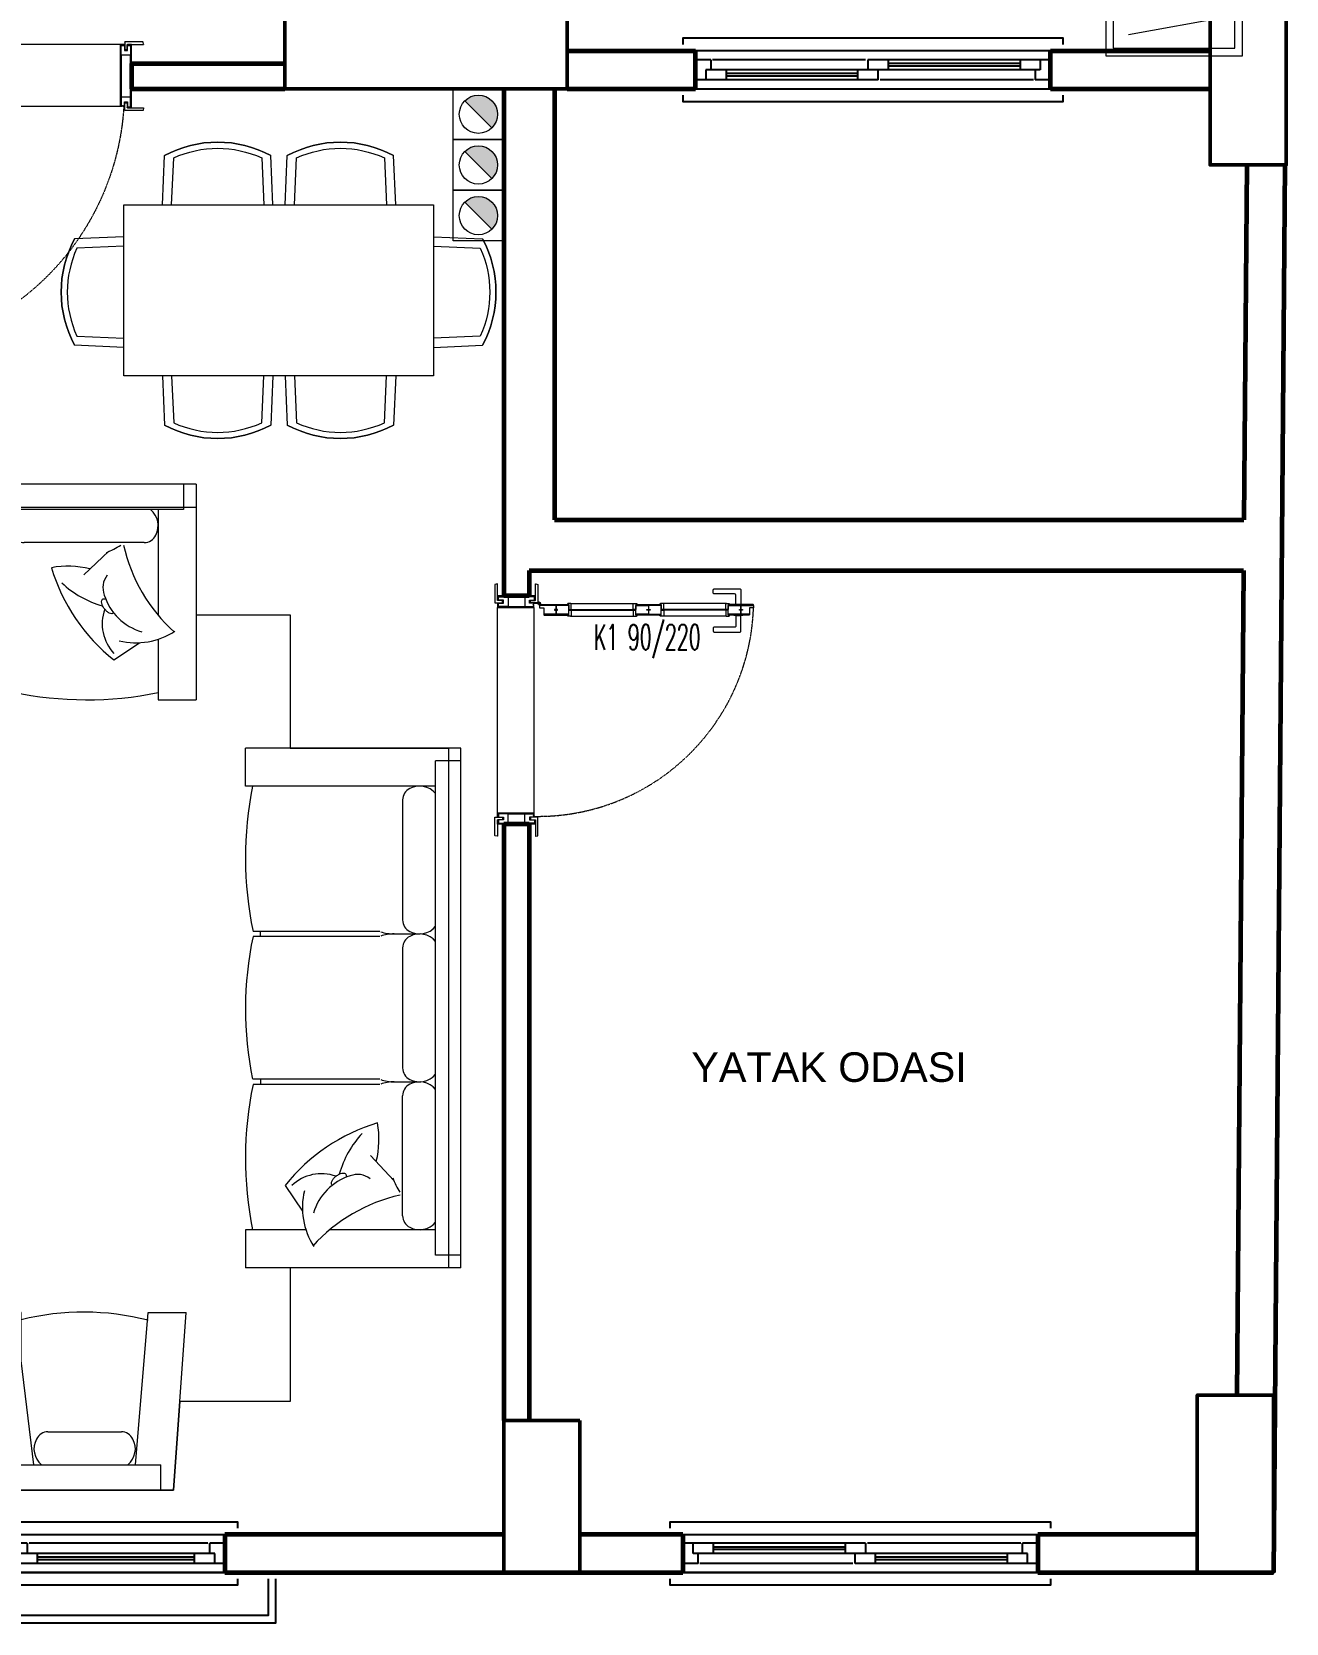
# Model space of a CAD drawing. Header units: millimetres. Extents: x 34 to 2015, y 36 to 1068.
# Drawn here: x 1516 to 2011, y 36 to 664 of the extents above; entities that cross this region are included whole.
import ezdxf
from ezdxf.enums import TextEntityAlignment as Align

# ---------------------------------------------------------------- set-up
doc = ezdxf.new("R2010")
doc.units = ezdxf.units.MM
doc.linetypes.add('HIDDEN', pattern=[0.375, 0.25, -0.125])
for name, color, linetype, lineweight in [('DUVAR', 7, 'Continuous', 60), ('KOLON50', 81, 'Continuous', 50), ('KOLON_50', 3, 'Continuous', 50), ('KP', 1, 'Continuous', 20), ('MERD_30', 31, 'Continuous', 25), ('PENCERE', 7, 'Continuous', 25), ('S-TEFRİŞ2', 251, 'Continuous', 0), ('TOTAL', 253, 'Continuous', 35), ('WIN', 251, 'Continuous', 20)]:
    doc.layers.add(name, color=color, linetype=linetype, lineweight=lineweight)
doc.layers.add('YKP', color=7, linetype='Continuous')
doc.styles.add('SIMPLEX', font='Simplex')
doc.styles.add('Swiss_Light', font='Arial')

# ---------------------------------------------------------------- blocks, each defined once
blk = doc.blocks.new('a9')
at = {"layer": 'MERD_30', "ltscale": 0.5, "flags": 128}
for points in [[(1923.232694, 658.711633), (1923.232694, 661.211633), (1773.232694, 661.211633), (1773.232694, 658.711633)], [(1773.232694, 638.711633), (1773.232694, 636.211633), (1923.232694, 636.211633), (1923.232694, 638.711633)]]:
    blk.add_lwpolyline(points, dxfattribs=at)
at = {"layer": 'PENCERE', "color": 5}
for p, q in [((1918.232694, 656.211633), (1778.232694, 656.211633)), ((1778.232694, 641.211633), (1918.232694, 641.211633))]:
    blk.add_line(p, q, dxfattribs=at)
at = {"layer": 'PENCERE'}
for p, q in [((1784.232694, 652.711633), (1778.232694, 652.711633)), ((1782.232694, 648.711633), (1782.232694, 644.711633)), ((1784.232694, 648.711633), (1782.232694, 648.711633)), ((1784.232694, 652.711633), (1784.232694, 648.711633)), ((1912.232694, 648.711633), (1784.232694, 648.711633)), ((1845.285514, 652.711633), (1784.965058, 652.711633)), ((1790.232694, 648.711633), (1790.232694, 644.711633)), ((1842.232694, 647.211633), (1790.232694, 647.211633)), ((1842.232694, 644.711633), (1842.232694, 648.711633)), ((1914.232694, 652.711633), (1846.232694, 652.711633)), ((1846.232694, 652.711633), (1846.232694, 648.711633)), ((1850.232694, 644.711633), (1850.232694, 648.711633)), ((1854.232694, 652.711633), (1854.232694, 648.711633)), ((1906.232694, 651.211633), (1854.232694, 651.211633)), ((1906.232694, 650.211633), (1854.232694, 650.211633)), ((1906.232694, 652.711633), (1906.232694, 648.711633)), ((1912.232694, 648.711633), (1912.232694, 644.711633)), ((1914.232694, 648.711633), (1912.232694, 648.711633)), ((1914.232694, 652.711633), (1914.232694, 648.711633)), ((1918.232694, 652.711633), (1914.232694, 652.711633)), ((1850.232694, 644.711633), (1778.232694, 644.711633)), ((1842.232694, 646.211633), (1790.232694, 646.211633)), ((1911.50018, 644.711633), (1851.041251, 644.711633)), ((1918.232694, 644.711633), (1912.232694, 644.711633))]:
    blk.add_line(p, q, dxfattribs=at)
blk = doc.blocks.new('a10')
at = {"layer": 'S-TEFRİŞ2'}
for p, q in [((1581.19965, 485.260708), (1376.19965, 485.260708)), ((1376.19965, 485.260708), (1376.19965, 400.260708)), ((1381.19965, 485.260708), (1381.19965, 475.260708)), ((1576.19965, 485.260708), (1576.19965, 475.260708)), ((1581.19965, 485.260708), (1581.19965, 400.260708)), ((1376.19965, 433.734975), (1376.19965, 476.234975)), ((1376.19965, 476.234975), (1581.19965, 476.234975)), ((1576.19965, 475.260708), (1381.19965, 475.260708)), ((1391.19965, 475.260708), (1391.19965, 400.260708)), ((1566.19965, 475.260708), (1566.19965, 433.549499)), ((1581.19965, 476.234975), (1581.19965, 433.734975)), ((1449.537331, 458.308483), (1449.537331, 468.916038)), ((1507.866317, 458.92086), (1507.866317, 469.528416)), ((1396.704909, 462.279407), (1444.027724, 462.279407)), ((1455.038243, 462.279407), (1502.361058, 462.279407)), ((1560.694391, 462.279407), (1513.371576, 462.279407)), ((1536.889657, 449.568121), (1546.725564, 458.862925)), ((1448.532983, 453.346182), (1448.532983, 403.260708)), ((1450.532983, 453.346182), (1450.532983, 403.260708)), ((1506.866317, 453.346181), (1506.866317, 403.260708)), ((1508.866317, 453.346181), (1508.866317, 403.260708)), ((1548.701703, 415.952717), (1558.851054, 422.764588)), ((1566.19965, 424.128141), (1566.19965, 400.260708)), ((1450.532983, 406.260708), (1448.532983, 406.260708)), ((1506.866317, 406.260708), (1508.866317, 406.260708)), ((1391.19965, 400.260708), (1376.19965, 400.260708)), ((1566.19965, 400.260708), (1581.19965, 400.260708))]:
    blk.add_line(p, q, dxfattribs=at)
at = {"layer": 'S-TEFRİŞ2', "flags": 128}
for points in [[(1545.024605, 436.085659, -0.050626), (1544.279633, 437.281571, -0.064466), (1543.923461, 438.33102, -0.103979), (1543.932444, 439.354549, -0.175914), (1544.26244, 439.875958, -0.175914), (1544.850085, 440.064205, -0.068381), (1545.517019, 439.946422, -0.064466)], [(1548.639924, 434.527614, -0.053245), (1548.501369, 434.394689, -0.175914), (1547.913724, 434.206442, -0.103979), (1546.920837, 434.455177, -0.064466), (1545.994705, 435.063848, -0.050626), (1545.024605, 436.085659, -0.050626)]]:
    blk.add_lwpolyline(points, format="xyb", dxfattribs=at)
at = {"layer": 'S-TEFRİŞ2'}
for centre, radius, start, end in [((1399.255798, 468.993898), 8.052176, 128.89706, 208.588854), ((1441.476836, 468.993898), 8.052176, 331.411145, 51.10294), ((1457.589131, 468.993898), 8.052176, 128.89706, 208.588854), ((1499.810169, 468.993897), 8.052176, 331.411145, 51.10294), ((1515.922465, 468.993897), 8.052176, 128.89706, 208.588854), ((1558.143502, 468.993897), 8.052176, 331.411145, 51.10294), ((1396.704909, 467.279407), 5, 205.323529, 270), ((1444.027724, 467.279407), 5, 270, 334.67647), ((1455.038243, 467.279407), 5, 205.323529, 270), ((1502.361058, 467.279407), 5, 270, 334.67647), ((1513.371576, 467.279407), 5, 205.323529, 270), ((1560.694391, 467.279407), 5, 270, 334.67647), ((1432.355519, 459.002108), 17.177657, 341.743554, 359.728997), ((1466.710448, 459.002108), 17.177657, 180.271002, 198.256446), ((1490.688852, 459.002108), 17.177657, 341.743554, 359.728997), ((1525.043781, 459.002108), 17.177657, 180.271002, 198.256446), ((1536.195359, 484.592568), 27.89501, 290.063247, 303.058907), ((1616.606518, 475.572582), 65.626152, 192.567878, 227.914884), ((1530.628809, 417.247358), 35.699455, 76.084443, 100.565433), ((1594.836658, 473.687322), 73.903442, 196.788102, 231.372114), ((1554.930396, 475.073669), 39.256838, 227.046409, 254.251155), ((1552.501962, 444.503059), 8.105343, 142.621008, 201.150082), ((1565.691129, 447.96365), 21.708769, 197.10509, 254.013614), ((1561.053909, 430.184128), 16.93703, 160.085594, 223.457495), ((1557.482095, 450.625987), 27.89501, 256.227456, 303.191121), ((1419.452196, 542.709502), 142.448791, 258.560403, 281.77969), ((1479.106484, 537.863358), 137.602028, 258.015141, 281.638728), ((1537.947104, 542.709501), 142.448791, 258.220309, 281.439597)]:
    blk.add_arc(centre, radius, start, end, dxfattribs=at)
blk = doc.blocks.new('a91')
at = {"layer": 'S-TEFRİŞ2'}
for p, q in [((1685.623241, 381.234974), (1600.623241, 381.234975)), ((1600.623241, 366.234975), (1600.623241, 381.234975)), ((1618.288565, 381.234975), (1680.788565, 381.234974)), ((1680.788565, 381.234974), (1680.788564, 176.234974)), ((1685.62324, 176.234974), (1685.623241, 381.234974)), ((1675.62324, 181.234974), (1675.623241, 376.234974)), ((1685.623241, 376.234974), (1675.623241, 376.234974)), ((1675.623241, 366.234974), (1600.623241, 366.234975)), ((1662.64194, 360.729715), (1662.64194, 313.4069)), ((1653.708714, 308.901641), (1603.623241, 308.901641)), ((1606.623241, 306.901641), (1606.623241, 308.901641)), ((1658.671016, 307.897293), (1669.278571, 307.897293)), ((1653.708714, 306.901641), (1603.623241, 306.901641)), ((1662.64194, 302.396382), (1662.64194, 255.073567)), ((1653.708714, 250.568308), (1603.623241, 250.568308)), ((1653.708714, 248.568308), (1603.623241, 248.568308)), ((1606.623241, 250.568308), (1606.623241, 248.568308)), ((1659.283393, 249.568308), (1669.890948, 249.568308)), ((1662.641939, 196.740234), (1662.64194, 244.063049)), ((1649.930653, 220.544968), (1659.225458, 210.70906)), ((1616.315249, 208.732922), (1623.127121, 198.583571)), ((1624.490674, 191.234975), (1600.62324, 191.234975)), ((1600.62324, 191.234975), (1600.62324, 176.234975)), ((1675.62324, 191.234974), (1633.912032, 191.234974)), ((1685.62324, 176.234974), (1600.62324, 176.234975)), ((1680.788564, 176.234974), (1618.288564, 176.234975)), ((1685.62324, 181.234974), (1675.62324, 181.234974))]:
    blk.add_line(p, q, dxfattribs=at)
at = {"layer": 'S-TEFRİŞ2', "flags": 128}
for points in [[(1636.448191, 212.410019, -0.050626), (1637.644103, 213.154992, -0.064466), (1638.693552, 213.511164, -0.103979), (1639.717082, 213.50218, -0.175914), (1640.238491, 213.172185, -0.175914), (1640.426738, 212.584539, -0.068381), (1640.308954, 211.917605, -0.064466)], [(1634.890147, 208.794701, -0.053245), (1634.757222, 208.933255, -0.175914), (1634.568974, 209.520901, -0.103979), (1634.81771, 210.513788, -0.064466), (1635.42638, 211.43992, -0.050626), (1636.448191, 212.410019, -0.050626)]]:
    blk.add_lwpolyline(points, format="xyb", dxfattribs=at)
at = {"layer": 'S-TEFRİŞ2'}
for centre, radius, start, end in [((1743.072034, 337.982428), 142.448791, 168.560403, 191.77969), ((1667.64194, 360.729715), 5, 115.323529, 180), ((1669.35643, 358.178827), 8.052176, 38.89706, 118.588854), ((1659.364641, 325.079106), 17.177657, 251.743554, 269.728997), ((1659.364641, 290.724176), 17.177657, 90.271002, 108.256446), ((1667.64194, 313.4069), 5, 180, 244.67647), ((1669.35643, 315.957789), 8.052176, 241.411145, 321.10294), ((1669.35643, 299.845493), 8.052176, 38.89706, 118.588854), ((1738.22589, 278.32814), 137.602028, 168.015141, 191.638728), ((1667.64194, 302.396382), 5, 115.323529, 180), ((1667.64194, 255.073567), 5, 180, 244.67647), ((1669.35643, 257.624455), 8.052176, 241.411145, 321.10294), ((1743.072034, 219.48752), 142.448791, 168.220309, 191.439597), ((1659.364641, 266.745772), 17.177657, 251.743554, 269.728997), ((1659.364641, 232.390843), 17.177657, 90.271002, 108.256446), ((1667.64194, 244.063049), 5, 115.323529, 180), ((1669.35643, 241.51216), 8.052176, 38.89706, 118.588854), ((1674.049855, 162.597967), 73.903442, 106.788102, 141.372114), ((1617.609891, 226.805815), 35.699455, 346.084443, 10.565433), ((1675.436201, 202.504228), 39.256838, 137.046409, 164.251155), ((1630.546661, 196.380715), 16.93703, 70.085594, 133.457495), ((1648.326182, 191.743495), 21.708769, 107.10509, 164.013614), ((1644.865592, 204.932663), 8.105343, 52.621008, 111.150082), ((1684.9551, 221.239265), 27.89501, 200.063247, 213.058907), ((1650.98852, 199.95253), 27.89501, 166.227456, 213.191121), ((1675.935115, 140.828106), 65.626152, 102.567878, 137.914884), ((1667.641939, 196.740234), 5, 180, 244.67647), ((1669.35643, 199.291122), 8.052176, 241.411145, 321.10294)]:
    blk.add_arc(centre, radius, start, end, dxfattribs=at)
blk = doc.blocks.new('a12')
at = {"layer": 'S-TEFRİŞ2'}
for p, q in [((1502.194456, 88.549189), (1497.194457, 158.549189)), ((1512.194457, 158.549189), (1497.194457, 158.549189)), ((1512.194457, 139.681755), (1512.194457, 158.549189)), ((1557.194456, 98.549189), (1562.194457, 158.549189)), ((1562.194457, 158.549189), (1577.194457, 158.549189)), ((1572.194456, 88.549189), (1577.194457, 158.549189)), ((1517.194456, 98.549189), (1512.194457, 139.681755)), ((1502.194456, 88.549189), (1499.694456, 123.549189)), ((1574.694456, 123.549189), (1572.194456, 88.549189)), ((1522.699716, 111.53049), (1551.689197, 111.53049)), ((1507.194456, 98.549189), (1567.194456, 98.549189)), ((1507.194456, 88.549189), (1507.194456, 98.549189)), ((1567.194456, 88.549189), (1567.194456, 98.549189)), ((1572.194456, 88.549189), (1502.194456, 88.549189)), ((1502.194456, 88.549189), (1572.194456, 88.549189))]:
    blk.add_line(p, q, dxfattribs=at)
for centre, radius, start, end in [((1536.856805, 56.417919), 102.318157, 75.662338, 103.947688), ((1525.250604, 104.816), 8.052176, 151.411145, 231.10294), ((1522.699716, 106.53049), 5, 90, 154.67647), ((1551.689197, 106.53049), 5, 25.323529, 90), ((1549.138309, 104.815999), 8.052176, 308.89706, 28.588854)]:
    blk.add_arc(centre, radius, start, end, dxfattribs=at)
blk = doc.blocks.new('b69')
at = {"layer": 'MERD_30'}
blk.add_line((1432.550631, 56.053401), (1592.550631, 56.053401), dxfattribs=at)
at = {"layer": 'MERD_30', "ltscale": 0.5, "flags": 128}
for points in [[(1427.550631, 73.553401), (1427.550631, 76.053401), (1597.550631, 76.053401), (1597.550631, 73.553401)], [(1612.550631, 53.553401), (1612.550631, 36.053401), (1412.550631, 36.053401), (1412.550631, 53.553401)], [(1609.550631, 53.553401), (1609.550631, 39.053401), (1415.550631, 39.053401), (1415.550631, 53.553401)], [(1597.550631, 53.553401), (1597.550631, 51.053401), (1427.550631, 51.053401), (1427.550631, 53.553401)]]:
    blk.add_lwpolyline(points, dxfattribs=at)
at = {"layer": 'PENCERE', "color": 5}
for p, q in [((1432.550631, 71.053401), (1592.550631, 71.053401)), ((1592.550631, 56.053401), (1432.550631, 56.053401))]:
    blk.add_line(p, q, dxfattribs=at)
at = {"layer": 'PENCERE'}
for p, q in [((1514.550631, 67.553401), (1432.550631, 67.553401)), ((1436.550631, 63.553401), (1436.550631, 67.553401)), ((1438.550631, 63.553401), (1436.550631, 63.553401)), ((1586.550631, 63.553401), (1438.550631, 63.553401)), ((1438.550631, 59.553401), (1438.550631, 63.553401)), ((1444.550631, 63.553401), (1444.550631, 67.553401)), ((1506.550631, 66.053401), (1444.550631, 66.053401)), ((1506.550631, 65.053401), (1444.550631, 65.053401)), ((1506.550631, 67.553401), (1506.550631, 63.553401)), ((1510.550631, 59.553401), (1510.550631, 63.553401)), ((1514.550631, 67.553401), (1514.550631, 63.553401)), ((1585.818117, 67.553401), (1515.359188, 67.553401)), ((1518.550631, 59.553401), (1518.550631, 63.553401)), ((1580.550631, 59.553401), (1580.550631, 63.553401)), ((1592.550631, 67.553401), (1586.550631, 67.553401)), ((1586.550631, 63.553401), (1586.550631, 67.553401)), ((1588.550631, 63.553401), (1586.550631, 63.553401)), ((1588.550631, 59.553401), (1588.550631, 63.553401)), ((1438.550631, 59.553401), (1432.550631, 59.553401)), ((1509.603451, 59.553401), (1439.282995, 59.553401)), ((1588.550631, 59.553401), (1510.550631, 59.553401)), ((1580.550631, 62.053401), (1518.550631, 62.053401)), ((1580.550631, 61.053401), (1518.550631, 61.053401)), ((1592.550631, 59.553401), (1588.550631, 59.553401))]:
    blk.add_line(p, q, dxfattribs=at)
blk = doc.blocks.new('b50')
at = {"layer": 'MERD_30'}
blk.add_line((1773.232694, 56.047608), (1913.232694, 56.047608), dxfattribs=at)
at = {"layer": 'MERD_30', "ltscale": 0.5, "flags": 128}
for points in [[(1768.232694, 73.547608), (1768.232694, 76.047608), (1918.232694, 76.047608), (1918.232694, 73.547608)], [(1918.232694, 53.547608), (1918.232694, 51.047608), (1768.232694, 51.047608), (1768.232694, 53.547608)]]:
    blk.add_lwpolyline(points, dxfattribs=at)
at = {"layer": 'PENCERE', "color": 5}
for p, q in [((1773.232694, 71.047608), (1913.232694, 71.047608)), ((1913.232694, 56.047608), (1773.232694, 56.047608))]:
    blk.add_line(p, q, dxfattribs=at)
at = {"layer": 'PENCERE'}
for p, q in [((1845.232694, 67.547608), (1773.232694, 67.547608)), ((1777.232694, 63.547608), (1777.232694, 67.547608)), ((1779.232694, 63.547608), (1777.232694, 63.547608)), ((1907.232694, 63.547608), (1779.232694, 63.547608)), ((1779.232694, 59.547608), (1779.232694, 63.547608)), ((1785.232694, 63.547608), (1785.232694, 67.547608)), ((1837.232694, 66.047608), (1785.232694, 66.047608)), ((1837.232694, 65.047608), (1785.232694, 65.047608)), ((1837.232694, 67.547608), (1837.232694, 63.547608)), ((1841.232694, 59.547608), (1841.232694, 63.547608)), ((1845.232694, 67.547608), (1845.232694, 63.547608)), ((1906.50018, 67.547608), (1846.041251, 67.547608)), ((1849.232694, 59.547608), (1849.232694, 63.547608)), ((1901.232694, 59.547608), (1901.232694, 63.547608)), ((1913.232694, 67.547608), (1907.232694, 67.547608)), ((1907.232694, 63.547608), (1907.232694, 67.547608)), ((1909.232694, 63.547608), (1907.232694, 63.547608)), ((1909.232694, 59.547608), (1909.232694, 63.547608)), ((1779.232694, 59.547608), (1773.232694, 59.547608)), ((1840.285514, 59.547608), (1779.965058, 59.547608)), ((1909.232694, 59.547608), (1841.232694, 59.547608)), ((1901.232694, 62.047608), (1849.232694, 62.047608)), ((1901.232694, 61.047608), (1849.232694, 61.047608)), ((1913.232694, 59.547608), (1909.232694, 59.547608))]:
    blk.add_line(p, q, dxfattribs=at)
blk = doc.blocks.new('a8')
at = {"layer": 'S-TEFRİŞ2', "ltscale": 20, "flags": 128}
for points in [[(1994.029818, 654.211632), (1994.029818, 894.211632), (1940.029818, 894.211632), (1940.029818, 654.211632)], [(1991.029818, 657.211632), (1991.029818, 891.211632), (1943.029818, 891.211632), (1943.029818, 657.211632)]]:
    blk.add_lwpolyline(points, close=True, dxfattribs=at)
blk = doc.blocks.new('war', base_point=(1940.0298, 654.2116))
at = {"layer": 'S-TEFRİŞ2', "ltscale": 20}
for p, q in [((1943.206955, 885.758831), (1988.960549, 878.375755)), ((1988.960549, 878.375755), (1946.340065, 868.643519)), ((1946.340065, 868.643519), (1986.611388, 859.918066)), ((1986.611388, 859.918066), (1948.353632, 848.507858)), ((1948.353632, 848.507858), (1987.618171, 843.473942)), ((1987.618171, 843.473942), (1947.346849, 830.385762)), ((1947.346849, 830.385762), (1987.953766, 822.667092)), ((1987.953766, 822.667092), (1947.346849, 812.263667)), ((1947.346849, 812.263667), (1987.953766, 804.209403)), ((1987.953766, 804.209403), (1948.353632, 789.443251)), ((1948.353632, 789.443251), (1987.282577, 782.39577)), ((1987.282577, 782.39577), (1947.682443, 766.958429)), ((1947.682443, 766.958429), (1987.618171, 761.924514)), ((1987.618171, 761.924514), (1948.689226, 745.144796)), ((1948.689226, 745.144796), (1987.618171, 736.083749)), ((1987.618171, 736.083749), (1948.353632, 720.646408)), ((1948.353632, 720.646408), (1987.953766, 708.229417)), ((1987.953766, 708.229417), (1948.018037, 698.832775)), ((1948.018037, 698.832775), (1987.953766, 687.758161)), ((1987.953766, 687.758161), (1948.018037, 680.375085)), ((1948.018037, 680.375085), (1988.28936, 669.636066)), ((1988.28936, 669.636066), (1949.02482, 662.588585))]:
    blk.add_line(p, q, dxfattribs=at)
blk.add_blockref('a8', (0, 0))
blk = doc.blocks.new('A$C0A8D77AC')
at = {"layer": 'KP', "color": 8, "linetype": 'HIDDEN', "ltscale": 0.5}
blk.add_arc((6.46648, 16.877882), 85.204571, 358.992679, 87.989995, dxfattribs=at)
at = {"layer": 'WIN', "ltscale": 20}
for p, q in [((7.913545, 95.049973), (7.913545, 97.049973)), ((8.060402, 94.299973), (8.060402, 97.799973)), ((12.34949, 94.299973), (12.34949, 97.799973)), ((12.496346, 95.049973), (12.496346, 97.049973)), ((7.704946, 91.349973), (7.704946, 66.299973)), ((10.054946, 92.049973), (10.054946, 65.599973)), ((10.354946, 92.049973), (10.354946, 65.599973)), ((12.704946, 91.349973), (12.704946, 66.299973)), ((8.134946, 56.099973), (8.134946, 65.099973)), ((12.274946, 65.099973), (12.274946, 56.099973)), ((7.704946, 29.849973), (7.704946, 54.899973)), ((10.054946, 29.149973), (10.054946, 55.599973)), ((10.354946, 29.149973), (10.354946, 55.599973)), ((12.704946, 29.849973), (12.704946, 54.899973)), ((8.281781, 17.499973), (6.952164, 17.499973)), ((7.634946, 15.666234), (7.634946, 18.177128)), ((9.234946, 15.379973), (90.234946, 15.379973)), ((90.234946, 0.999973), (9.234946, 0.999973))]:
    blk.add_line(p, q, dxfattribs=at)
at = {"layer": 'WIN', "ltscale": 20, "flags": 128}
for points in [[(8.454946, 102.049973), (8.334946, 102.049973, 0.414214), (8.134946, 101.849973), (8.134946, 92.049973), (8.454946, 92.049973)], [(11.954946, 100.399973), (12.074946, 100.399973, -0.414214), (12.274946, 100.199973), (12.274946, 92.049973), (11.954946, 92.049973)], [(10.054946, 92.049973), (10.054946, 91.049973), (8.004946, 91.049973, -0.414214), (7.704946, 91.349973), (7.704946, 92.249973, -0.414214), (8.004946, 92.549973), (8.134946, 92.549973), (8.134946, 92.049973)], [(10.354946, 92.049973), (10.354946, 91.049973), (12.404946, 91.049973, 0.414214), (12.704946, 91.349973), (12.704946, 92.249973, 0.414214), (12.404946, 92.549973), (12.274946, 92.549973), (12.274946, 92.049973)], [(10.054946, 65.599973), (10.054946, 66.599973), (8.004946, 66.599973, 0.414214), (7.704946, 66.299973), (7.704946, 65.399973, 0.414214), (8.004946, 65.099973), (8.134946, 65.099973), (8.134946, 65.599973)], [(10.354946, 65.599973), (10.354946, 66.599973), (12.404946, 66.599973, -0.414214), (12.704946, 66.299973), (12.704946, 65.399973, -0.414214), (12.404946, 65.099973), (12.274946, 65.099973), (12.274946, 65.599973)], [(10.054946, 55.599973), (10.054946, 54.599973), (8.004946, 54.599973, -0.414214), (7.704946, 54.899973), (7.704946, 55.799973, -0.414214), (8.004946, 56.099973), (8.134946, 56.099973), (8.134946, 55.599973)], [(10.354946, 55.599973), (10.354946, 54.599973), (12.404946, 54.599973, 0.414214), (12.704946, 54.899973), (12.704946, 55.799973, 0.414214), (12.404946, 56.099973), (12.274946, 56.099973), (12.274946, 55.599973)], [(10.054946, 29.149973), (10.054946, 30.149973), (8.004946, 30.149973, 0.414214), (7.704946, 29.849973), (7.704946, 28.949973, 0.414214), (8.004946, 28.649973), (8.134946, 28.649973), (8.134946, 29.149973)], [(8.454946, 17.649973), (8.334946, 17.649973, -0.414214), (8.134946, 17.849973), (8.134946, 29.149973), (8.454946, 29.149973)], [(10.354946, 29.149973), (10.354946, 30.149973), (12.404946, 30.149973, -0.414214), (12.704946, 29.849973), (12.704946, 28.949973, -0.414214), (12.404946, 28.649973), (12.274946, 28.649973), (12.274946, 29.149973)], [(11.954946, 19.299973), (12.074946, 19.299973, 0.414214), (12.274946, 19.499973), (12.274946, 29.149973), (11.954946, 29.149973)]]:
    blk.add_lwpolyline(points, format="xyb", close=True, dxfattribs=at)
for points in [[(8.454946, 102.049973), (9.454946, 102.049973), (9.454946, 100.399973), (11.954946, 100.399973), (11.954946, 97.049973), (8.454946, 97.049973), (8.454946, 102.049973), (9.454946, 102.049973)], [(7.913545, 97.049973), (8.060402, 97.349973)], [(7.913545, 95.049973), (8.060402, 94.749973)], [(12.496346, 97.049973), (12.34949, 97.349973)], [(12.496346, 95.049973), (12.34949, 94.749973)], [(8.454946, 17.649973), (9.454946, 17.649973), (9.454946, 19.299973), (11.954946, 19.299973), (11.954946, 24.149973), (8.454946, 24.149973), (8.454946, 17.649973), (9.454946, 17.649973)], [(6.434946, 15.599973), (6.434946, 15.999973), (4.734946, 15.999973), (4.734946, 0.999973), (6.434946, 0.999973), (6.434946, 1.399973)], [(6.434946, 15.599973), (5.134946, 15.599973), (5.134946, 11.749973), (8.834946, 11.749973), (8.834946, 15.379973), (8.334946, 15.379973), (8.334946, 15.079973), (8.134946, 15.079973), (8.134946, 15.379973), (7.534946, 15.379973), (7.534946, 13.599973), (6.434946, 13.599973), (6.434946, 15.599973)], [(5.134946, 12.749973), (5.134946, 5.249973), (8.834946, 5.249973), (8.834946, 12.749973)], [(7.534946, 1.399973), (7.534946, 0.999973), (9.234946, 0.999973), (9.234946, 15.379973), (8.834946, 15.379973)], [(91.934946, 1.399973), (91.934946, 0.999973), (90.234946, 0.999973), (90.234946, 15.379973), (90.634946, 15.379973)], [(93.034946, 15.599973), (94.334946, 15.599973), (94.334946, 11.749973), (90.634946, 11.749973), (90.634946, 15.379973), (91.134946, 15.379973), (91.134946, 15.079973), (91.334946, 15.079973), (91.334946, 15.379973), (91.934946, 15.379973), (91.934946, 13.599973), (93.034946, 13.599973), (93.034946, 15.599973)], [(94.334946, 12.749973), (94.334946, 5.249973), (90.634946, 5.249973), (90.634946, 12.749973)], [(93.034946, 15.599973), (93.034946, 15.999973), (94.734946, 15.999973), (94.734946, 0.999973), (93.034946, 0.999973), (93.034946, 1.399973)], [(6.434946, 1.399973), (5.134946, 1.399973), (5.134946, 5.249973), (8.834946, 5.249973), (8.834946, 1.399973), (8.334946, 1.399973), (8.134946, 1.399973), (7.534946, 1.399973), (7.534946, 3.399973), (6.434946, 3.399973), (6.434946, 1.399973)], [(93.034946, 1.399973), (94.334946, 1.399973), (94.334946, 5.249973), (90.634946, 5.249973), (90.634946, 1.399973), (91.134946, 1.399973), (91.334946, 1.399973), (91.934946, 1.399973), (91.934946, 3.399973), (93.034946, 3.399973), (93.034946, 1.399973)]]:
    blk.add_lwpolyline(points, dxfattribs=at)
for points in [[(7.913545, 95.049973), (4.434946, 95.049973, 0.414214), (3.934946, 94.549973), (3.934946, 86.549973, -0.414214), (3.434946, 86.049973), (2.444946, 86.049973, -0.410092), (1.934946, 86.549973), (1.934946, 96.549973, -0.414214), (2.434946, 97.049973), (7.913545, 97.049973)], [(8.134946, 98.249973), (8.110402, 98.249973, 0.414214), (8.060402, 98.199973), (8.060402, 93.899973, 0.414214), (8.110402, 93.849973), (8.134946, 93.849973)], [(12.274946, 98.249973), (12.29949, 98.249973, -0.414214), (12.34949, 98.199973), (12.34949, 93.899973, -0.414214), (12.29949, 93.849973), (12.274946, 93.849973)], [(12.496346, 95.049973), (16.534946, 95.049973, -0.414214), (17.034946, 94.549973), (17.034946, 86.549973, 0.414214), (17.534946, 86.049973), (18.524946, 86.049973, 0.410092), (19.034946, 86.549973), (19.034946, 96.549973, 0.414214), (18.534946, 97.049973), (12.496346, 97.049973)], [(7.484946, 15.999973), (7.484946, 14.099973, -0.414214), (7.384946, 13.999973), (6.584946, 13.999973, -0.414214), (6.484946, 14.099973), (6.484946, 15.899973, 0.414214), (6.384946, 15.999973), (0.099164, 15.999973, -0.453592), (0.000041, 16.113189), (0.173375, 16.913189, -0.375902), (0.272497, 16.999973), (7.384946, 16.999973, -0.414214), (7.484946, 16.899973), (7.484946, 15.999973)], [(91.984946, 15.999973), (91.984946, 14.099973, 0.414214), (92.084946, 13.999973), (92.884946, 13.999973, 0.414214), (92.984946, 14.099973), (92.984946, 15.899973, -0.414214), (93.084946, 15.999973), (99.370728, 15.999973, 0.453592), (99.46985, 16.113189), (99.296517, 16.913189, 0.375902), (99.197394, 16.999973), (92.084946, 16.999973, 0.414214), (91.984946, 16.899973), (91.984946, 15.999973)], [(7.484946, 0.999973), (7.484946, 2.899973, 0.414214), (7.384946, 2.999973), (6.584946, 2.999973, 0.414214), (6.484946, 2.899973), (6.484946, 1.099973, -0.414214), (6.384946, 0.999973), (0.099164, 0.999973, 0.453592), (0.000041, 0.886756), (0.173375, 0.086756, 0.375902), (0.272497, -0.000027), (7.384946, -0.000027, 0.414214), (7.484946, 0.099973), (7.484946, 0.999973)], [(91.984946, 0.999973), (91.984946, 2.899973, -0.414214), (92.084946, 2.999973), (92.884946, 2.999973, -0.414214), (92.984946, 2.899973), (92.984946, 1.099973, 0.414214), (93.084946, 0.999973), (99.370728, 0.999973, -0.453592), (99.46985, 0.886756), (99.296517, 0.086756, -0.375902), (99.197394, -0.000027), (92.084946, -0.000027, -0.414214), (91.984946, 0.099973), (91.984946, 0.999973)]]:
    blk.add_lwpolyline(points, format="xyb", dxfattribs=at)
for points in [[(8.454946, 92.049973), (8.454946, 97.049973), (11.954946, 97.049973), (11.954946, 92.049973)], [(10.325719, 97.68373), (10.325719, 96.443586), (10.025227, 96.443586), (10.025227, 97.68373)], [(8.454946, 65.599973), (8.454946, 60.599973), (11.954946, 60.599973), (11.954946, 65.599973)], [(8.454946, 55.599973), (8.454946, 60.599973), (11.954946, 60.599973), (11.954946, 55.599973)], [(10.325719, 61.23373), (10.325719, 59.993586), (10.025227, 59.993586), (10.025227, 61.23373)], [(8.454946, 29.149973), (8.454946, 24.149973), (11.954946, 24.149973), (11.954946, 29.149973)], [(10.325719, 23.516215), (10.325719, 24.756359), (10.025227, 24.756359), (10.025227, 23.516215)]]:
    blk.add_lwpolyline(points, close=True, dxfattribs=at)
at = {"layer": 'WIN', "ltscale": 20}
for radius in [0.5, 0.42]:
    blk.add_circle((7.634946, 17.499973), radius, dxfattribs=at)
blk = doc.blocks.new('A$C767D4509')
at = {"layer": 'S-TEFRİŞ2', "linetype": 'ByBlock', "flags": 128}
for points in [[(44.401915, 102.441373), (45.327489, 124.005463, -0.252276), (91.921365, 124.005463)], [(92.846939, 102.441373), (91.921365, 124.005463, 0.252276), (45.327489, 124.005463)], [(48.455636, 102.441373), (49.337431, 122.985494, -0.217619), (87.911423, 122.985494), (88.793218, 102.441373)], [(98.21892, 102.441373), (99.144494, 124.005463, -0.252276), (145.73837, 124.005463)], [(146.663944, 102.441373), (145.73837, 124.005463, 0.252276), (99.144494, 124.005463)], [(102.272641, 102.441373), (103.154435, 122.985494, -0.217619), (141.728428, 122.985494), (142.610223, 102.441373)], [(27.441432, 89.941373), (5.877342, 89.015799, 0.252276), (5.877342, 42.421923)], [(27.441432, 41.496349), (5.877342, 42.421923, -0.252276), (5.877342, 89.015799)], [(27.441432, 45.55007), (6.89731, 46.431864, -0.217619), (6.89731, 85.005857), (27.441432, 85.887652)], [(163.18168, 89.941373), (184.74577, 89.015799, -0.252276), (184.74577, 42.421923)], [(163.18168, 41.496349), (184.74577, 42.421923, 0.252276), (184.74577, 89.015799)], [(163.18168, 45.55007), (183.725802, 46.431864, 0.217619), (183.725802, 85.005857), (163.18168, 85.887652)], [(44.401915, 27.441373), (45.327489, 5.877283, 0.252276), (91.921365, 5.877283)], [(92.846939, 27.441373), (91.921365, 5.877283, -0.252276), (45.327489, 5.877283)], [(48.455636, 27.441373), (49.337431, 6.897251, 0.217619), (87.911423, 6.897251), (88.793218, 27.441373)], [(98.21892, 27.441373), (99.144494, 5.877283, 0.252276), (145.73837, 5.877283)], [(146.663944, 27.441373), (145.73837, 5.877283, -0.252276), (99.144494, 5.877283)], [(102.272641, 27.441373), (103.154435, 6.897251, 0.217619), (141.728428, 6.897251), (142.610223, 27.441373)]]:
    blk.add_lwpolyline(points, format="xyb", dxfattribs=at)
blk.add_lwpolyline([(163.18168, 27.441373), (163.18168, 102.441373), (27.441432, 102.441373), (27.441432, 27.441373), (163.18168, 27.441373)], dxfattribs=at)
blk = doc.blocks.new('TYGBF')
at = {"layer": 'WIN', "linetype": 'Continuous'}
blk.add_hatch(color=256, dxfattribs=at).paths.add_polyline_path([(514168.71, -258077.44), (514179.39, -258088.11), (514180.16, -258087.21), (514180.78, -258086.2), (514181.23, -258085.11), (514181.51, -258083.96), (514181.6, -258082.77), (514181.51, -258081.59), (514181.23, -258080.44), (514180.78, -258079.35), (514180.16, -258078.34), (514179.39, -258077.44), (514178.49, -258076.67), (514177.48, -258076.05), (514176.38, -258075.59), (514175.23, -258075.32), (514174.05, -258075.22), (514172.87, -258075.32), (514171.72, -258075.59), (514170.62, -258076.05), (514169.61, -258076.67)])
blk.add_line((514179.39, -258088.11), (514168.71, -258077.44), dxfattribs=at)
at = {"layer": 'WIN', "linetype": 'Continuous', "flags": 128}
blk.add_lwpolyline([(514164.05, -258072.77), (514184.05, -258072.77), (514184.05, -258092.77), (514164.05, -258092.77)], close=True, dxfattribs=at)
at = {"layer": 'WIN', "linetype": 'Continuous', "ltscale": 5, "flags": 128}
blk.add_lwpolyline([(514164.05, -258075.27), (514164.05, -258075.27)], close=True, dxfattribs=at)
at = {"layer": 'WIN', "linetype": 'Continuous'}
blk.add_circle((514174.05, -258082.77), 7.55, dxfattribs=at)
blk = doc.blocks.new('GHGMCH_M')
at = {"layer": 'KP', "color": 8, "linetype": 'HIDDEN', "ltscale": 0.5}
blk.add_arc((-51539.43788, -311181.817824), 103.50644, 93.466192, 173.835899, dxfattribs=at)
at = {"layer": 'WIN', "ltscale": 20}
for p, q in [((-51547.315835, -311070.961223), (-51547.315835, -311078.073672)), ((-51546.429051, -311070.688767), (-51547.229051, -311070.862101)), ((-51546.315835, -311077.073672), (-51546.315835, -311070.78789)), ((-51521.315835, -311077.073672), (-51521.315835, -311070.78789)), ((-51521.202619, -311070.688767), (-51520.402619, -311070.862101)), ((-51520.315835, -311070.961223), (-51520.315835, -311078.073672)), ((-51547.215835, -311078.173672), (-51546.315835, -311078.173672)), ((-51546.315835, -311077.123672), (-51546.315835, -311075.423672)), ((-51546.315835, -311075.423672), (-51521.315835, -311075.423672)), ((-51545.915835, -311077.123672), (-51546.315835, -311077.123672)), ((-51546.315835, -311078.173672), (-51544.415835, -311078.173672)), ((-51544.415835, -311077.173672), (-51546.215835, -311077.173672)), ((-51545.915835, -311077.123672), (-51545.915835, -311075.823672)), ((-51545.915835, -311075.823672), (-51542.065835, -311075.823672)), ((-51543.915835, -311077.123672), (-51545.915835, -311077.123672)), ((-51545.695835, -311078.823672), (-51545.695835, -311078.223672)), ((-51545.695835, -311078.223672), (-51543.915835, -311078.223672)), ((-51545.395835, -311078.823672), (-51545.695835, -311078.823672)), ((-51545.695835, -311079.523672), (-51545.695835, -311079.023672)), ((-51545.695835, -311079.023672), (-51545.395835, -311079.023672)), ((-51542.065835, -311079.523672), (-51545.695835, -311079.523672)), ((-51545.695835, -311079.923672), (-51545.695835, -311079.523672)), ((-51521.315835, -311079.923672), (-51545.695835, -311079.923672)), ((-51545.695835, -311170.923672), (-51545.695835, -311079.923672)), ((-51545.395835, -311079.023672), (-51545.395835, -311078.823672)), ((-51544.315835, -311078.073672), (-51544.315835, -311077.273672)), ((-51543.915835, -311078.223672), (-51543.915835, -311077.123672)), ((-51543.065835, -311075.823672), (-51525.565835, -311075.823672)), ((-51525.565835, -311079.523672), (-51543.065835, -311079.523672)), ((-51542.065835, -311075.823672), (-51542.065835, -311079.523672)), ((-51521.715835, -311075.823672), (-51525.565835, -311075.823672)), ((-51525.565835, -311075.823672), (-51525.565835, -311079.523672)), ((-51525.565835, -311075.823672), (-51525.565835, -311079.523672)), ((-51525.565835, -311079.523672), (-51521.715835, -311079.523672)), ((-51523.715835, -311078.223672), (-51523.715835, -311077.123672)), ((-51523.715835, -311077.123672), (-51521.715835, -311077.123672)), ((-51521.715835, -311078.223672), (-51523.715835, -311078.223672)), ((-51523.315835, -311078.073672), (-51523.315835, -311077.273672)), ((-51523.215835, -311077.173672), (-51521.415835, -311077.173672)), ((-51521.315835, -311078.173672), (-51523.215835, -311078.173672)), ((-51521.715835, -311077.123672), (-51521.715835, -311075.823672)), ((-51521.315835, -311077.123672), (-51521.715835, -311077.123672)), ((-51521.715835, -311078.823672), (-51521.715835, -311078.223672)), ((-51521.715835, -311078.223672), (-51521.315835, -311078.223672)), ((-51521.715835, -311079.023672), (-51521.715835, -311078.823672)), ((-51521.715835, -311078.823672), (-51521.715835, -311078.823672)), ((-51521.715835, -311079.523672), (-51521.715835, -311079.023672)), ((-51521.715835, -311079.023672), (-51521.715835, -311079.023672)), ((-51521.315835, -311075.423672), (-51521.315835, -311077.123672)), ((-51520.415835, -311078.173672), (-51521.315835, -311078.173672)), ((-51521.315835, -311078.223672), (-51521.315835, -311079.923672)), ((-51521.315835, -311079.923672), (-51521.315835, -311170.923672)), ((-51626.865835, -311161.123672), (-51636.865835, -311161.123672)), ((-51638.515835, -311167.809128), (-51634.215835, -311167.809128)), ((-51634.615835, -311167.809128), (-51638.115835, -311167.809128)), ((-51637.365835, -311167.662271), (-51637.665835, -311167.809128)), ((-51637.365835, -311161.623672), (-51637.365835, -311167.662271)), ((-51635.365835, -311167.662271), (-51637.365835, -311167.662271)), ((-51635.365835, -311167.662271), (-51635.365835, -311163.623672)), ((-51635.365835, -311167.662271), (-51635.065835, -311167.809128)), ((-51634.865835, -311163.123672), (-51626.865835, -311163.123672)), ((-51632.865835, -311167.753672), (-51632.865835, -311167.883672)), ((-51631.665835, -311167.453672), (-51632.565835, -311167.453672)), ((-51631.665835, -311167.453672), (-51601.615835, -311167.453672)), ((-51631.365835, -311169.803672), (-51631.365835, -311167.753672)), ((-51626.365835, -311162.623672), (-51626.365835, -311161.633672)), ((-51601.915835, -311169.803672), (-51601.915835, -311167.753672)), ((-51601.615835, -311167.453672), (-51600.715835, -311167.453672)), ((-51600.415835, -311167.753672), (-51600.415835, -311167.883672)), ((-51591.415835, -311167.753672), (-51591.415835, -311167.883672)), ((-51590.215835, -311167.453672), (-51591.115835, -311167.453672)), ((-51560.165835, -311167.453672), (-51590.215835, -311167.453672)), ((-51589.915835, -311169.803672), (-51589.915835, -311167.753672)), ((-51560.465835, -311169.803672), (-51560.465835, -311167.753672)), ((-51560.165835, -311167.453672), (-51559.265835, -311167.453672)), ((-51558.965835, -311167.753672), (-51558.965835, -311167.883672)), ((-51642.365835, -311171.703672), (-51642.365835, -311170.703672)), ((-51642.365835, -311170.703672), (-51640.715835, -311170.703672)), ((-51642.365835, -311171.703672), (-51642.365835, -311170.703672)), ((-51642.365835, -311171.703672), (-51642.365835, -311171.823672)), ((-51632.365835, -311171.703672), (-51642.365835, -311171.703672)), ((-51637.365835, -311171.703672), (-51642.365835, -311171.703672)), ((-51642.165835, -311172.023672), (-51632.365835, -311172.023672)), ((-51640.715835, -311168.203672), (-51640.715835, -311168.083672)), ((-51640.715835, -311170.703672), (-51640.715835, -311168.203672)), ((-51640.715835, -311168.203672), (-51637.365835, -311168.203672)), ((-51632.365835, -311168.203672), (-51640.715835, -311168.203672)), ((-51640.515835, -311167.883672), (-51632.365835, -311167.883672)), ((-51638.565835, -311167.883672), (-51638.565835, -311167.859128)), ((-51638.565835, -311172.023672), (-51638.565835, -311172.048215)), ((-51638.515835, -311172.098215), (-51634.215835, -311172.098215)), ((-51634.615835, -311172.098215), (-51638.115835, -311172.098215)), ((-51637.999592, -311169.832899), (-51636.759449, -311169.832899)), ((-51637.999592, -311170.133391), (-51637.999592, -311169.832899)), ((-51636.759449, -311170.133391), (-51637.999592, -311170.133391)), ((-51637.365835, -311172.245072), (-51637.665835, -311172.098215)), ((-51637.365835, -311168.203672), (-51637.365835, -311171.703672)), ((-51637.365835, -311171.703672), (-51637.365835, -311168.203672)), ((-51637.365835, -311168.203672), (-51632.365835, -311168.203672)), ((-51632.365835, -311171.703672), (-51637.365835, -311171.703672)), ((-51637.365835, -311177.723672), (-51637.365835, -311172.245072)), ((-51635.365835, -311172.245072), (-51637.365835, -311172.245072)), ((-51636.759449, -311169.832899), (-51636.759449, -311170.133391)), ((-51635.365835, -311172.245072), (-51635.065835, -311172.098215)), ((-51635.365835, -311172.245072), (-51635.365835, -311175.723672)), ((-51634.165835, -311167.859128), (-51634.165835, -311167.883672)), ((-51634.165835, -311172.048215), (-51634.165835, -311172.023672)), ((-51632.865835, -311167.883672), (-51632.365835, -311167.883672)), ((-51632.865835, -311172.153672), (-51632.865835, -311172.023672)), ((-51632.865835, -311172.023672), (-51632.365835, -311172.023672)), ((-51631.665835, -311172.453672), (-51632.565835, -311172.453672)), ((-51632.365835, -311167.883672), (-51632.365835, -311168.203672)), ((-51632.365835, -311167.883672), (-51632.365835, -311169.803672)), ((-51632.365835, -311168.203672), (-51632.365835, -311171.703672)), ((-51632.365835, -311169.803672), (-51631.365835, -311169.803672)), ((-51632.365835, -311169.803672), (-51600.915835, -311169.803672)), ((-51632.365835, -311170.103672), (-51631.365835, -311170.103672)), ((-51632.365835, -311172.023672), (-51632.365835, -311170.103672)), ((-51632.365835, -311170.103672), (-51600.915835, -311170.103672)), ((-51632.365835, -311172.023672), (-51632.365835, -311171.703672)), ((-51631.665835, -311172.453672), (-51601.615835, -311172.453672)), ((-51631.365835, -311170.103672), (-51631.365835, -311172.153672)), ((-51600.915835, -311169.803672), (-51601.915835, -311169.803672)), ((-51600.915835, -311170.103672), (-51601.915835, -311170.103672)), ((-51601.915835, -311170.103672), (-51601.915835, -311172.153672)), ((-51601.615835, -311172.453672), (-51600.715835, -311172.453672)), ((-51600.415835, -311167.883672), (-51600.915835, -311167.883672)), ((-51600.915835, -311167.883672), (-51600.915835, -311169.803672)), ((-51595.915835, -311168.203672), (-51600.915835, -311168.203672)), ((-51600.915835, -311168.203672), (-51600.915835, -311171.703672)), ((-51600.915835, -311172.023672), (-51600.915835, -311170.103672)), ((-51600.915835, -311171.703672), (-51595.915835, -311171.703672)), ((-51600.415835, -311172.023672), (-51600.915835, -311172.023672)), ((-51600.415835, -311167.883672), (-51591.415835, -311167.883672)), ((-51600.415835, -311172.153672), (-51600.415835, -311172.023672)), ((-51591.415835, -311172.023672), (-51600.415835, -311172.023672)), ((-51596.549592, -311169.832899), (-51595.309449, -311169.832899)), ((-51596.549592, -311170.133391), (-51596.549592, -311169.832899)), ((-51595.309449, -311170.133391), (-51596.549592, -311170.133391)), ((-51595.915835, -311171.703672), (-51595.915835, -311168.203672)), ((-51595.915835, -311168.203672), (-51590.915835, -311168.203672)), ((-51595.915835, -311171.703672), (-51595.915835, -311168.203672)), ((-51590.915835, -311171.703672), (-51595.915835, -311171.703672)), ((-51595.309449, -311169.832899), (-51595.309449, -311170.133391)), ((-51591.415835, -311167.883672), (-51590.915835, -311167.883672)), ((-51591.415835, -311172.153672), (-51591.415835, -311172.023672)), ((-51591.415835, -311172.023672), (-51590.915835, -311172.023672)), ((-51590.215835, -311172.453672), (-51591.115835, -311172.453672)), ((-51590.915835, -311167.883672), (-51590.915835, -311169.803672)), ((-51590.915835, -311168.203672), (-51590.915835, -311171.703672)), ((-51559.465835, -311169.803672), (-51590.915835, -311169.803672)), ((-51590.915835, -311169.803672), (-51589.915835, -311169.803672)), ((-51559.465835, -311170.103672), (-51590.915835, -311170.103672)), ((-51590.915835, -311170.103672), (-51589.915835, -311170.103672)), ((-51590.915835, -311172.023672), (-51590.915835, -311170.103672)), ((-51560.165835, -311172.453672), (-51590.215835, -311172.453672)), ((-51589.915835, -311170.103672), (-51589.915835, -311172.153672)), ((-51559.465835, -311169.803672), (-51560.465835, -311169.803672)), ((-51559.465835, -311170.103672), (-51560.465835, -311170.103672)), ((-51560.465835, -311170.103672), (-51560.465835, -311172.153672)), ((-51560.165835, -311172.453672), (-51559.265835, -311172.453672)), ((-51549.815835, -311167.883672), (-51559.465835, -311167.883672)), ((-51559.465835, -311167.883672), (-51559.465835, -311168.203672)), ((-51558.965835, -311167.883672), (-51559.465835, -311167.883672)), ((-51559.465835, -311167.883672), (-51559.465835, -311169.803672)), ((-51559.465835, -311168.203672), (-51549.615835, -311168.203672)), ((-51554.465835, -311168.203672), (-51559.465835, -311168.203672)), ((-51559.465835, -311168.203672), (-51559.465835, -311171.703672)), ((-51559.465835, -311172.023672), (-51559.465835, -311170.103672)), ((-51559.465835, -311172.023672), (-51559.465835, -311171.703672)), ((-51559.465835, -311171.703672), (-51547.965835, -311171.703672)), ((-51559.465835, -311171.703672), (-51554.465835, -311171.703672)), ((-51548.165835, -311172.023672), (-51559.465835, -311172.023672)), ((-51558.965835, -311172.023672), (-51559.465835, -311172.023672)), ((-51558.965835, -311172.153672), (-51558.965835, -311172.023672)), ((-51553.832078, -311169.832899), (-51555.072222, -311169.832899)), ((-51555.072222, -311169.832899), (-51555.072222, -311170.133391)), ((-51555.072222, -311170.133391), (-51553.832078, -311170.133391)), ((-51549.615835, -311168.203672), (-51554.465835, -311168.203672)), ((-51554.465835, -311168.203672), (-51554.465835, -311171.703672)), ((-51554.465835, -311171.703672), (-51554.465835, -311168.203672)), ((-51554.465835, -311171.703672), (-51547.965835, -311171.703672)), ((-51553.832078, -311170.133391), (-51553.832078, -311169.832899)), ((-51549.615835, -311168.203672), (-51549.615835, -311168.083672)), ((-51549.615835, -311170.703672), (-51549.615835, -311168.203672)), ((-51547.965835, -311170.703672), (-51549.615835, -311170.703672)), ((-51545.982097, -311172.523672), (-51548.49299, -311172.523672)), ((-51547.965835, -311171.703672), (-51547.965835, -311170.703672)), ((-51547.965835, -311171.703672), (-51547.965835, -311170.703672)), ((-51547.965835, -311171.703672), (-51547.965835, -311171.823672)), ((-51547.815835, -311171.876836), (-51547.815835, -311173.206454)), ((-51547.315835, -311179.88612), (-51547.315835, -311172.773672)), ((-51547.215835, -311172.673672), (-51546.315835, -311172.673672)), ((-51546.315835, -311172.673672), (-51544.415835, -311172.673672)), ((-51545.915835, -311173.723672), (-51546.315835, -311173.723672)), ((-51546.315835, -311173.723672), (-51546.315835, -311175.423672)), ((-51546.315835, -311173.773672), (-51546.315835, -311180.059453)), ((-51544.415835, -311173.673672), (-51546.215835, -311173.673672)), ((-51545.915835, -311173.723672), (-51545.915835, -311175.023672)), ((-51543.915835, -311173.723672), (-51545.915835, -311173.723672)), ((-51521.315835, -311170.923672), (-51545.695835, -311170.923672)), ((-51545.695835, -311170.923672), (-51545.695835, -311171.323672)), ((-51542.065835, -311171.323672), (-51545.695835, -311171.323672)), ((-51545.695835, -311171.323672), (-51545.695835, -311171.823672)), ((-51545.695835, -311171.823672), (-51545.395835, -311171.823672)), ((-51545.395835, -311172.023672), (-51545.695835, -311172.023672)), ((-51545.695835, -311172.023672), (-51545.695835, -311172.623672)), ((-51545.695835, -311172.623672), (-51543.915835, -311172.623672)), ((-51545.395835, -311171.823672), (-51545.395835, -311172.023672)), ((-51544.315835, -311172.773672), (-51544.315835, -311173.573672)), ((-51543.915835, -311172.623672), (-51543.915835, -311173.723672)), ((-51525.565835, -311171.323672), (-51543.065835, -311171.323672)), ((-51542.065835, -311175.023672), (-51542.065835, -311171.323672)), ((-51525.565835, -311175.023672), (-51525.565835, -311171.323672)), ((-51525.565835, -311171.323672), (-51521.715835, -311171.323672)), ((-51525.565835, -311175.023672), (-51525.565835, -311171.323672)), ((-51521.715835, -311172.623672), (-51523.715835, -311172.623672)), ((-51523.715835, -311172.623672), (-51523.715835, -311173.723672)), ((-51523.715835, -311173.723672), (-51521.715835, -311173.723672)), ((-51523.315835, -311172.773672), (-51523.315835, -311173.573672)), ((-51521.315835, -311172.673672), (-51523.215835, -311172.673672)), ((-51523.215835, -311173.673672), (-51521.415835, -311173.673672)), ((-51521.715835, -311171.323672), (-51521.715835, -311171.823672)), ((-51521.715835, -311171.823672), (-51521.715835, -311171.823672)), ((-51521.715835, -311171.823672), (-51521.715835, -311172.023672)), ((-51521.715835, -311172.023672), (-51521.715835, -311172.023672)), ((-51521.715835, -311172.023672), (-51521.715835, -311172.623672)), ((-51521.715835, -311172.623672), (-51521.315835, -311172.623672)), ((-51521.315835, -311173.723672), (-51521.715835, -311173.723672)), ((-51521.715835, -311173.723672), (-51521.715835, -311175.023672)), ((-51521.315835, -311172.623672), (-51521.315835, -311170.923672)), ((-51520.415835, -311172.673672), (-51521.315835, -311172.673672)), ((-51521.315835, -311175.423672), (-51521.315835, -311173.723672)), ((-51521.315835, -311173.773672), (-51521.315835, -311180.059453)), ((-51520.315835, -311179.88612), (-51520.315835, -311172.773672)), ((-51626.865835, -311178.223672), (-51636.865835, -311178.223672)), ((-51634.865835, -311176.223672), (-51626.865835, -311176.223672)), ((-51626.365835, -311176.723672), (-51626.365835, -311177.713672)), ((-51546.429051, -311180.158576), (-51547.229051, -311179.985243)), ((-51546.315835, -311175.423672), (-51521.315835, -311175.423672)), ((-51545.915835, -311175.023672), (-51542.065835, -311175.023672)), ((-51543.065835, -311175.023672), (-51525.565835, -311175.023672)), ((-51521.715835, -311175.023672), (-51525.565835, -311175.023672)), ((-51521.202619, -311180.158576), (-51520.402619, -311179.985243))]:
    blk.add_line(p, q, dxfattribs=at)
for radius in [0.5, 0.42]:
    blk.add_circle((-51547.815835, -311172.523672), radius, dxfattribs=at)
for centre, radius, start, end in [((-51547.215835, -311070.961223), 0.1, 97.594643, 180), ((-51546.415835, -311070.78789), 0.1, 0, 97.594643), ((-51521.215835, -311070.78789), 0.1, 82.405357, 180), ((-51520.415835, -311070.961223), 0.1, 0, 82.405357), ((-51547.215835, -311078.073672), 0.1, 180, 270), ((-51546.215835, -311077.073672), 0.1, 180, 270), ((-51544.415835, -311077.273672), 0.1, 0, 90), ((-51544.415835, -311078.073672), 0.1, 270, 0), ((-51523.215835, -311077.273672), 0.1, 90, 180), ((-51523.215835, -311078.073672), 0.1, 180, 270), ((-51521.415835, -311077.073672), 0.1, 270, 0), ((-51520.415835, -311078.073672), 0.1, 270, 0), ((-51636.865835, -311161.623672), 0.5, 90, 180), ((-51626.874454, -311161.63222), 0.508621, 359.836417, 89.02905), ((-51638.515835, -311167.859128), 0.05, 90, 180), ((-51634.865835, -311163.623672), 0.5, 90, 180), ((-51634.215835, -311167.859128), 0.05, 0, 90), ((-51632.565835, -311167.753672), 0.3, 90, 180), ((-51631.665835, -311167.753672), 0.3, 0, 90), ((-51626.865835, -311162.623672), 0.5, 270, 0), ((-51601.615835, -311167.753672), 0.3, 90, 180), ((-51600.715835, -311167.753672), 0.3, 0, 90), ((-51591.115835, -311167.753672), 0.3, 90, 180), ((-51590.215835, -311167.753672), 0.3, 0, 90), ((-51560.165835, -311167.753672), 0.3, 90, 180), ((-51559.265835, -311167.753672), 0.3, 0, 90), ((-51642.165835, -311171.823672), 0.2, 180, 270), ((-51640.515835, -311168.083672), 0.2, 90, 180), ((-51638.515835, -311172.048215), 0.05, 180, 270), ((-51634.215835, -311172.048215), 0.05, 270, 0), ((-51632.565835, -311172.153672), 0.3, 180, 270), ((-51631.665835, -311172.153672), 0.3, 270, 0), ((-51601.615835, -311172.153672), 0.3, 180, 270), ((-51600.715835, -311172.153672), 0.3, 270, 0), ((-51591.115835, -311172.153672), 0.3, 180, 270), ((-51590.215835, -311172.153672), 0.3, 270, 0), ((-51560.165835, -311172.153672), 0.3, 180, 270), ((-51559.265835, -311172.153672), 0.3, 270, 0), ((-51549.815835, -311168.083672), 0.2, 0, 90), ((-51548.165835, -311171.823672), 0.2, 270, 0), ((-51547.215835, -311172.773672), 0.1, 90, 180), ((-51546.215835, -311173.773672), 0.1, 90, 180), ((-51544.415835, -311172.773672), 0.1, 0, 90), ((-51544.415835, -311173.573672), 0.1, 270, 0), ((-51523.215835, -311172.773672), 0.1, 90, 180), ((-51523.215835, -311173.573672), 0.1, 180, 270), ((-51521.415835, -311173.773672), 0.1, 0, 90), ((-51520.415835, -311172.773672), 0.1, 0, 90), ((-51636.865835, -311177.723672), 0.5, 180, 270), ((-51634.865835, -311175.723672), 0.5, 180, 270), ((-51626.865835, -311176.723672), 0.5, 0, 90), ((-51626.874454, -311177.715124), 0.508621, 270.97095, 0.163583), ((-51547.215835, -311179.88612), 0.1, 180, 262.405357), ((-51546.415835, -311180.059453), 0.1, 262.405357, 0), ((-51521.215835, -311180.059453), 0.1, 180, 277.594643), ((-51520.415835, -311179.88612), 0.1, 277.594643, 0)]:
    blk.add_arc(centre, radius, start, end, dxfattribs=at)

msp = doc.modelspace()

# ---------------------------------------------------------------- linework, layer by layer
at = {"layer": 'DUVAR', "ltscale": 20}
for p, q in [((1727.550631, 656.211632), (1778.232694, 656.211632)), ((1778.232694, 641.211633), (1778.232694, 656.211632)), ((1778.232694, 641.211633), (1778.232694, 656.211632)), ((1918.232694, 641.211633), (1918.232694, 656.211632)), ((1918.232694, 656.211632), (1981.242034, 656.211632)), ((1918.232694, 641.211633), (1918.232694, 656.211632)), ((1555.732694, 651.211632), (1616.186505, 651.211632)), ((1555.732694, 651.211632), (1555.732694, 641.211633)), ((1555.732694, 641.211633), (1616.186505, 641.211633)), ((1702.550631, 641.211633), (1702.550631, 441.211633)), ((1722.550631, 641.211633), (1722.550631, 471.211633)), ((1727.550631, 641.211633), (1778.232694, 641.211633)), ((1918.232694, 641.211633), (1981.242034, 641.211633)), ((1995.748877, 611.211633), (1994.598178, 471.211633)), ((2010.749384, 611.211633), (2006.186336, 56.047608)), ((1722.550631, 471.211633), (1994.598178, 471.211633)), ((1712.550631, 451.211632), (1994.433793, 451.211633)), ((1712.550631, 451.211632), (1712.550631, 441.211633)), ((1994.433793, 451.211633), (1991.79633, 126.047608)), ((1712.550631, 441.211633), (1702.550631, 441.211633)), ((1702.550631, 351.211633), (1702.550631, 116.047608)), ((1712.550631, 351.211633), (1702.550631, 351.211633)), ((1712.550631, 351.211633), (1712.550631, 116.047608)), ((1592.550631, 71.053401), (1592.550631, 56.053401)), ((1702.550631, 71.047608), (1592.550631, 71.047608)), ((1592.550631, 71.047608), (1592.550631, 56.047608)), ((1592.550631, 71.047608), (1592.550631, 56.047608)), ((1773.232694, 71.047608), (1732.550631, 71.047608)), ((1773.232694, 71.047609), (1773.232694, 56.047609)), ((1913.232694, 71.047609), (1913.232694, 56.047609)), ((1976.186336, 71.047608), (1913.232694, 71.047608)), ((1592.550631, 56.047608), (1773.232694, 56.047608)), ((1773.232694, 56.047608), (1773.232694, 56.047608)), ((1773.232694, 56.047608), (1773.232694, 56.047608)), ((1773.232694, 56.047608), (1773.232694, 56.047608)), ((1913.232694, 56.047608), (2006.186336, 56.047608))]:
    msp.add_line(p, q, dxfattribs=at)
at = {"layer": 'KOLON50', "ltscale": 20, "flags": 128}
for points in [[(1616.186505, 671.211633), (1727.550631, 671.211633), (1727.550631, 641.211633), (1616.186505, 641.211633), (1616.186505, 671.211633)], [(2011.242034, 671.211633), (2011.242034, 611.211633), (1981.242034, 611.211633), (1981.242034, 671.211633), (2011.242034, 671.211633)], [(2006.186336, 126.047608), (2006.186336, 56.047608), (1976.186336, 56.047608), (1976.186336, 126.047608), (2006.186336, 126.047608)], [(1732.550631, 116.047608), (1732.550631, 56.047608), (1702.550631, 56.047608), (1702.550631, 116.047608), (1732.550631, 116.047608)]]:
    msp.add_lwpolyline(points, dxfattribs=at)
at = {"layer": 'S-TEFRİŞ2'}
for p, q in [((1581.19965, 433.734975), (1618.288565, 433.734975)), ((1618.288565, 433.734975), (1618.288565, 381.234975)), ((1618.288564, 176.234975), (1618.288564, 123.549189)), ((1618.288564, 123.549189), (1574.694456, 123.549189))]:
    msp.add_line(p, q, dxfattribs=at)

# ---------------------------------------------------------------- block references
at = {"linetype": 'ByBlock'}
msp.add_blockref('war', (1940.0298, 654.2116), dxfattribs=at)
for name in ['a9', 'a10', 'a91', 'a12', 'b69', 'b50']:
    msp.add_blockref(name, (0, 0))
at = {"layer": 'DUVAR', "rotation": 270}
msp.add_blockref('A$C0A8D77AC', (1699.050658, 445.946578), dxfattribs=at)
at = {"layer": 'KOLON_50', "xscale": -1, "rotation": 270}
msp.add_blockref('GHGMCH_M', (312631.156366, 52180.027468), dxfattribs=at)
at = {"layer": 'S-TEFRİŞ2', "xscale": -0.9, "yscale": 0.9, "zscale": 0.9, "rotation": 180}
msp.add_blockref('A$C767D4509', (1527.907611, 620.197966), dxfattribs=at)
at = {"layer": 'TOTAL'}
for p in [(-512481.500293, 258713.985877), (-512481.500293, 258693.985877), (-512481.500293, 258673.985877)]:
    msp.add_blockref('TYGBF', p, dxfattribs=at)

# ---------------------------------------------------------------- texts
at = {"layer": 'TOTAL', "linetype": 'Continuous', "ltscale": 50, "style": 'Swiss_Light'}
msp.add_text('YATAK ODASI', height=11.664006, dxfattribs=at).set_placement((1776.559723, 249.553908))
at = {"layer": 'YKP', "style": 'SIMPLEX', "width": 0.55}
msp.add_text('K1 90/220', height=10, dxfattribs=at).set_placement((1759.147054, 425.008051, 7.65628), align=Align.MIDDLE_CENTER)

doc.saveas('drawing.dxf')
